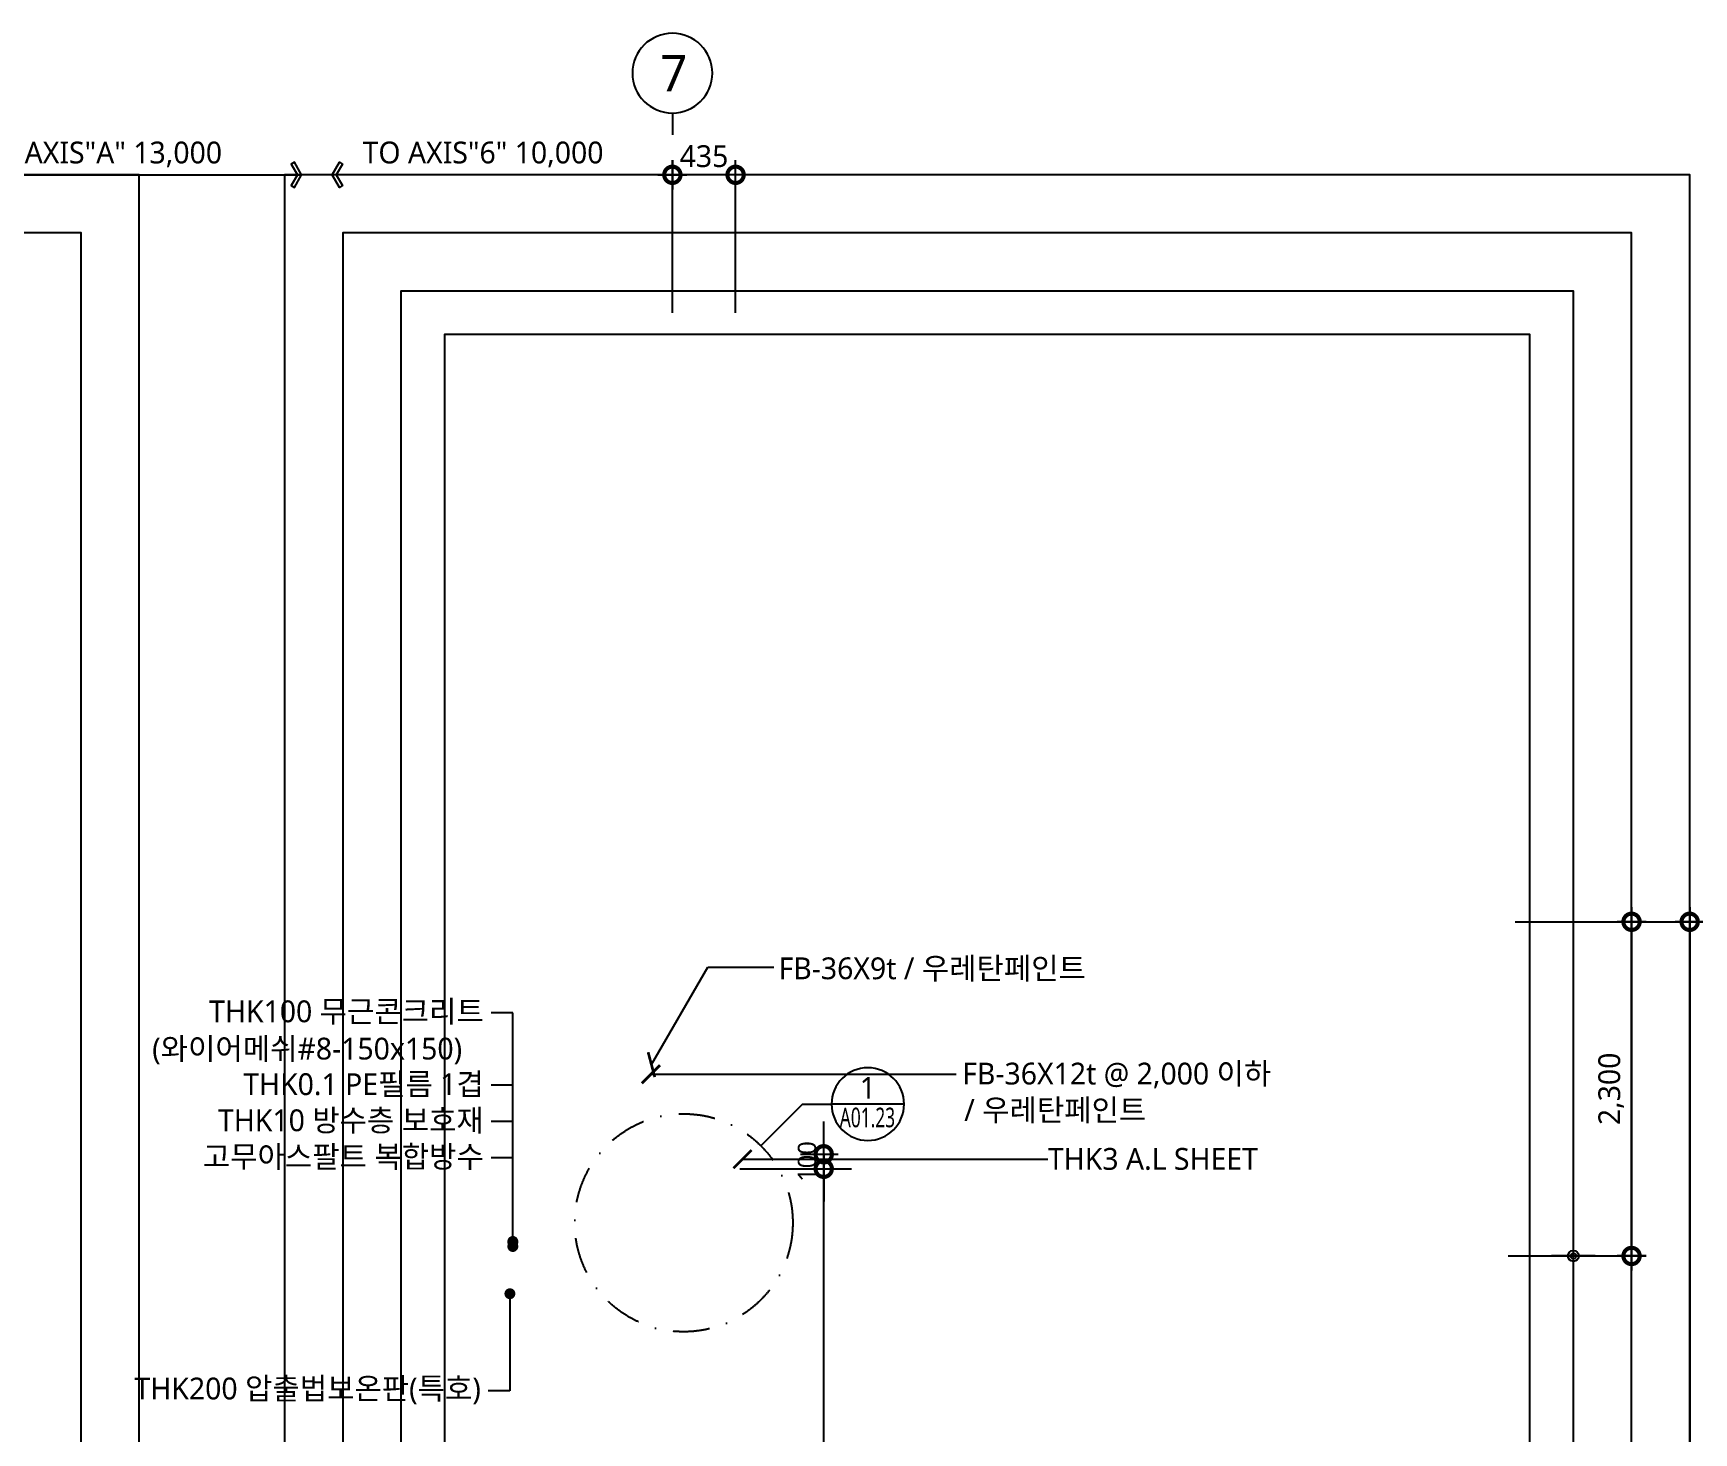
# Model space of a CAD drawing. Header units: millimetres. Extents: x 2568 to 292571, y 1285 to 27671.
# Drawn here: x 191599 to 203028, y 18038 to 27671 of the extents above; entities that cross this region are included whole.
import ezdxf
from ezdxf import colors
from ezdxf.entities.mleader import LeaderData, LeaderLine
from ezdxf.enums import TextEntityAlignment as Align
from ezdxf.math import Vec2, Vec3

# ---------------------------------------------------------------- set-up
doc = ezdxf.new("R2010")
doc.units = ezdxf.units.MM
doc.header["$LTSCALE"] = 200
doc.linetypes.add('DASHDOT-GAUN', pattern=[10, 5, -2.5, 0, -2.5])
doc.layers.get('DEFPOINTS').update_dxf_attribs({"color": 137})
for name, color, linetype in [('A-dim', 7, 'Continuous'), ('A-dims', 7, 'Continuous'), ('DIM', 7, 'Continuous'), ('DIM-2', 7, 'Continuous'), ('DIM-INT', 7, 'Continuous'), ('SYM', 6, 'Continuous'), ('TAG', 6, 'Continuous'), ('TEXT', 3, 'Continuous')]:
    doc.layers.add(name, color=color, linetype=linetype)
doc.layers.add('NOPLOT', color=191, linetype='Continuous', plot=False)
doc.styles.add('$0$스타일1', font='malgun.ttf')
doc.styles.add('ARIALB', font='malgun.ttf')
doc.styles.add('T1', font='malgun.ttf')
doc.styles.add('맑은고딕', font='malgun.ttf')
doc.styles.add('스타일1', font='malgun.ttf')
doc.dimstyles.new('CJA', dxfattribs={"dimscale": 300, "dimtxt": 2.7, "dimasz": 1, "dimexe": 2, "dimexo": 3, "dimgap": 1, "dimtad": 1, "dimdec": 0, "dimzin": 1, "dimdsep": 46, "dimlunit": 6, "dimtxsty": '$0$스타일1', "dimblk": 'CJDOT', "dimcen": 0.09, "dimdle": 1, "dimclrd": 256, "dimclre": 256, "dimclrt": 3, "dimadec": 0, "dimazin": 0, "dimtfac": 1, "dimtdec": 0, "dimtix": 1, "dimtmove": 2, "dimatfit": 3, "dimldrblk": 'CJDOT', "dimfxl": 1, "dimtolj": 1, "dimtzin": 1, "dimarcsym": 0})
doc.dimstyles.new('DIM-QD 1', dxfattribs={"dimtxt": 3, "dimasz": 1.5, "dimexe": 1, "dimexo": 0, "dimgap": 1, "dimtad": 1, "dimdec": 3, "dimdsep": 46, "dimlunit": 6, "dimtxsty": '스타일1', "dimblk1": 'ARCHTICK', "dimblk2": 'ARCHTICK', "dimsah": 1, "dimcen": 0, "dimclrd": 256, "dimclre": 256, "dimclrt": 3, "dimazin": 2, "dimtfac": 1, "dimtdec": 3, "dimtix": 1, "dimtmove": 2, "dimatfit": 3, "dimldrblk": 'ARCHTICK', "dimfxl": 1, "dimtolj": 1, "dimtzin": 0, "dimarcsym": 0})
doc.dimstyles.new('GAUN-50', dxfattribs={"dimscale": 50, "dimtxt": 3, "dimasz": 1, "dimexe": 2, "dimexo": 3, "dimgap": 1, "dimtad": 1, "dimdec": 0, "dimzin": 1, "dimdsep": 46, "dimlunit": 6, "dimtxsty": '스타일1', "dimblk": 'GAUN-DOT', "dimcen": -2, "dimdle": 2, "dimclrd": 256, "dimclre": 256, "dimclrt": 3, "dimadec": 0, "dimazin": 0, "dimtfac": 1, "dimtdec": 0, "dimtix": 1, "dimtmove": 2, "dimatfit": 3, "dimldrblk": 'DOTSMALL', "dimfxl": 1, "dimtolj": 1, "dimtzin": 1, "dimarcsym": 0})
doc.dimstyles.new('HDA-P(N100)', dxfattribs={"dimscale": 50, "dimtxt": 3, "dimasz": 1, "dimexe": 2, "dimexo": 2, "dimgap": 1, "dimtad": 1, "dimdec": 0, "dimzin": 1, "dimdsep": 46, "dimlunit": 6, "dimtxsty": 'T1', "dimblk": 'Z_DOT', "dimcen": 1, "dimclrd": 256, "dimclrt": 3, "dimadec": 0, "dimazin": 0, "dimtfac": 1, "dimtdec": 0, "dimtix": 1, "dimtmove": 2, "dimatfit": 3, "dimldrblk": 'DOT', "dimfxl": 1, "dimtolj": 1, "dimtzin": 1, "dimarcsym": 0})

# ---------------------------------------------------------------- blocks, each defined once
blk = doc.blocks.new('bu-v')
at = {"layer": 'TAG', "ltscale": 0.2}
blk.add_line((0, 2.999999999941792), (0, 0), dxfattribs=at)
blk.add_circle((0, 8.499999999941792), 5.5, dxfattribs=at)
at = {"layer": 'TAG', "color": 3, "style": 'ARIALB'}
blk.add_attdef('1', text='', height=5, dxfattribs=at).set_placement((0, 8.499999999941792), align=Align.MIDDLE_CENTER)
blk = doc.blocks.new('GAUN-DOT')
at = {"linetype": 'ByBlock'}
for p, q in [((2, -1.502202555303642e-16), (-2, 9.470910429910638e-17)), ((0, -2), (0, 2))]:
    blk.add_line(p, q, dxfattribs=at)
at = {"const_width": 2.25}
blk.add_lwpolyline([(0, 0.28125, 1), (0, -0.28125, 1)], format="xyb", close=True, dxfattribs=at)
blk = doc.blocks.new('*D78')
at = {"layer": 'DEFPOINTS', "color": 0, "transparency": 16777216}
for p in [(195998.2997819828, 26696.51722670086), (195998.2997819828, 25596.51722670135), (196433.2997819828, 25596.51722670135)]:
    blk.add_point(p, dxfattribs=at)
at = {"layer": 'DIM', "lineweight": -2, "transparency": 16777216}
for p, q in [((195998.2997819828, 25746.51722670135), (195998.2997819828, 26796.51722670086)), ((196433.2997819828, 25746.51722670135), (196433.2997819828, 26796.51722670086)), ((196383.2997819828, 26696.51722670086), (196048.2997819828, 26696.51722670086))]:
    blk.add_line(p, q, dxfattribs=at)
at = {"layer": 'DIM', "lineweight": -2, "transparency": 16777216, "xscale": 50, "yscale": 50, "zscale": 50, "rotation": 180}
blk.add_blockref('GAUN-DOT', (195998.2997819828, 26696.51722670086), dxfattribs=at)
at = {"layer": 'DIM', "lineweight": -2, "transparency": 16777216, "xscale": 50, "yscale": 50, "zscale": 50}
blk.add_blockref('GAUN-DOT', (196433.2997819828, 26696.51722670086), dxfattribs=at)
at = {"layer": 'DIM', "color": 3, "transparency": 16777216, "insert": (196215.7997819828, 26824.01382996172), "char_height": 150, "attachment_point": 5, "style": '스타일1'}
blk.add_mtext('\\A1;435', dxfattribs=at)
blk = doc.blocks.new('_DotSmall')
at = {"color": 0, "linetype": 'ByBlock', "const_width": 0.5}
blk.add_lwpolyline([(-0.0625, 0, 1), (0.0625, 0, 1)], format="xyb", close=True, dxfattribs=at)
blk = doc.blocks.new('*D90')
at = {"layer": 'A-dim', "lineweight": -2, "transparency": 16777216}
for p, q in [((201799.692772448, 21555.15300020288), (203099.692772449, 21555.15300020288)), ((202999.692772449, 21505.15300020288), (202999.692772449, 9305.153000202718)), ((201799.692772448, 9255.153000202718), (203099.692772449, 9255.153000202718))]:
    blk.add_line(p, q, dxfattribs=at)
at = {"layer": 'DEFPOINTS', "color": 0, "transparency": 16777216}
for p in [(201649.692772448, 21555.15300020288), (201649.692772448, 9255.153000202718), (202999.692772449, 9255.153000202718)]:
    blk.add_point(p, dxfattribs=at)
at = {"layer": 'A-dim', "lineweight": -2, "transparency": 16777216, "xscale": 50, "yscale": 50, "zscale": 50}
for p, rotation in [((202999.692772449, 21555.15300020288), 90), ((202999.692772449, 9255.153000202718), 270)]:
    blk.add_blockref('GAUN-DOT', p, dxfattribs=dict(at, rotation=rotation))
at = {"layer": 'A-dim', "color": 3, "transparency": 16777216, "insert": (202859.2036420141, 15405.15300020274), "char_height": 150, "attachment_point": 5, "rotation": 90, "style": '스타일1'}
blk.add_mtext('\\A1;12,300', dxfattribs=at)
blk = doc.blocks.new('*D93')
at = {"layer": 'A-dim', "lineweight": -2, "transparency": 16777216}
for p, q in [((201799.6927724471, 19255.15300020287), (202699.6927724479, 19255.15300020287)), ((202599.6927724479, 9305.153000202867), (202599.6927724479, 19205.15300020287)), ((201799.6927724471, 9255.153000202867), (202699.6927724479, 9255.153000202867))]:
    blk.add_line(p, q, dxfattribs=at)
at = {"layer": 'DEFPOINTS', "color": 0, "transparency": 16777216}
for p in [(201649.6927724471, 19255.15300020287), (202599.6927724479, 19255.15300020287), (201649.6927724471, 9255.153000202867)]:
    blk.add_point(p, dxfattribs=at)
at = {"layer": 'A-dim', "lineweight": -2, "transparency": 16777216, "xscale": 50, "yscale": 50, "zscale": 50}
for p, rotation in [((202599.6927724479, 19255.15300020287), 90), ((202599.6927724479, 9255.153000202867), 270)]:
    blk.add_blockref('GAUN-DOT', p, dxfattribs=dict(at, rotation=rotation))
at = {"layer": 'A-dim', "color": 3, "transparency": 16777216, "insert": (202459.2036420131, 14255.1530002029), "char_height": 150, "attachment_point": 5, "rotation": 90, "style": '스타일1'}
blk.add_mtext('\\A1;10,000', dxfattribs=at)
blk = doc.blocks.new('*D94')
at = {"layer": 'A-dim', "lineweight": -2, "transparency": 16777216}
for p, q in [((201799.6927724472, 21555.15300020288), (202699.6927724482, 21555.15300020288)), ((202599.6927724482, 21505.15300020288), (202599.6927724482, 19305.15300020288)), ((201799.6927724472, 19255.15300020288), (202699.6927724482, 19255.15300020288))]:
    blk.add_line(p, q, dxfattribs=at)
at = {"layer": 'DEFPOINTS', "color": 0, "transparency": 16777216}
for p in [(201649.6927724472, 21555.15300020288), (201649.6927724472, 19255.15300020288), (202599.6927724482, 19255.15300020288)]:
    blk.add_point(p, dxfattribs=at)
at = {"layer": 'A-dim', "lineweight": -2, "transparency": 16777216, "xscale": 50, "yscale": 50, "zscale": 50}
for p, rotation in [((202599.6927724482, 21555.15300020288), 90), ((202599.6927724482, 19255.15300020288), 270)]:
    blk.add_blockref('GAUN-DOT', p, dxfattribs=dict(at, rotation=rotation))
at = {"layer": 'A-dim', "color": 3, "transparency": 16777216, "insert": (202459.611250709, 20405.15300020282), "char_height": 150, "attachment_point": 5, "rotation": 90, "style": '스타일1'}
blk.add_mtext('\\A1;2,300', dxfattribs=at)
blk = doc.blocks.new('Z_DOT')
at = {"layer": 'A-dims', "color": 0}
for p, q in [((0, -3), (0, 3)), ((-3, 0), (3, 0))]:
    blk.add_line(p, q, dxfattribs=at)
for radius in [0.75, 0.375]:
    blk.add_circle((0, 0), radius, dxfattribs=at)
blk = doc.blocks.new('*D95')
at = {"layer": 'A-dim', "color": 0, "lineweight": -2, "transparency": 16777216}
for p, q in [((201749.6927724471, 19255.15300020287), (202299.6927724479, 19255.15300020287)), ((201749.6927724471, 14755.15300020286), (202299.6927724479, 14755.15300020286))]:
    blk.add_line(p, q, dxfattribs=at)
at = {"layer": 'A-dim', "lineweight": -2, "transparency": 16777216}
blk.add_line((202199.6927724479, 14805.15300020286), (202199.6927724479, 19205.15300020287), dxfattribs=at)
at = {"layer": 'DEFPOINTS', "color": 0, "transparency": 16777216}
for p in [(201649.6927724471, 19255.15300020287), (202199.6927724479, 19255.15300020287), (201649.6927724471, 14755.15300020286)]:
    blk.add_point(p, dxfattribs=at)
at = {"layer": 'A-dim', "lineweight": -2, "transparency": 16777216, "xscale": 50, "yscale": 50, "zscale": 50}
for p, rotation in [((202199.6927724479, 19255.15300020287), 90), ((202199.6927724479, 14755.15300020286), 270)]:
    blk.add_blockref('Z_DOT', p, dxfattribs=dict(at, rotation=rotation))
at = {"layer": 'A-dim', "color": 3, "transparency": 16777216, "insert": (202059.5495255175, 17005.1530002029), "char_height": 150, "attachment_point": 5, "rotation": 90, "style": 'T1'}
blk.add_mtext('\\A1;4,500', dxfattribs=at)
blk = doc.blocks.new('_DOT')
at = {"color": 0, "linetype": 'ByBlock'}
blk.add_line((-0.5, 0), (-1, 0), dxfattribs=at)
at = {"color": 0, "linetype": 'ByBlock', "const_width": 0.5}
blk.add_lwpolyline([(-0.25, 0, 1), (0.25, 0, 1)], format="xyb", close=True, dxfattribs=at)
blk = doc.blocks.new('*D318')
at = {"layer": 'DEFPOINTS', "color": 0, "transparency": 16777216}
for p in [(196731.0028314684, 19855.15300020163), (197039.7815959143, 19855.15300020163), (196731.0028314684, 13955.15300020302)]:
    blk.add_point(p, dxfattribs=at)
at = {"layer": 'DIM-INT', "color": 7, "lineweight": -2, "transparency": 16777216}
for p, q in [((197039.7815959143, 13855.15300020302), (197039.7815959143, 19955.15300020163)), ((196881.0028314684, 19855.15300020163), (197139.7815959143, 19855.15300020163)), ((196881.0028314684, 13955.15300020302), (197139.7815959143, 13955.15300020302))]:
    blk.add_line(p, q, dxfattribs=at)
at = {"layer": 'DIM-INT', "color": 7, "lineweight": -2, "transparency": 16777216, "xscale": 225, "yscale": 225, "zscale": 225}
for p, rotation in [((197039.7815959143, 19855.15300020163), 90), ((197039.7815959143, 13955.15300020302), 270)]:
    blk.add_blockref('_DotSmall', p, dxfattribs=dict(at, rotation=rotation))
at = {"layer": 'DIM-INT', "color": 3, "transparency": 16777216, "insert": (196914.7136611316, 16905.15300020227), "char_height": 125, "attachment_point": 5, "rotation": 90, "style": '스타일1'}
blk.add_mtext('\\A1;5,900', dxfattribs=at)
blk = doc.blocks.new('CJDOT')
blk.add_line((-2, -2.7e-15), (2, 2.7e-15))
at = {"const_width": 0.5}
blk.add_lwpolyline([(-0.25, 0, 1), (0.25, 0, 1)], format="xyb", close=True, dxfattribs=at)
blk = doc.blocks.new('*D319')
at = {"layer": 'DEFPOINTS', "color": 0, "transparency": 16777216}
for p in [(196731.0028314684, 19955.15300020202), (196731.0028314684, 19855.15300020163), (197039.781595914, 19855.15300020163)]:
    blk.add_point(p, dxfattribs=at)
at = {"layer": 'DIM-INT', "color": 7, "lineweight": -2, "transparency": 16777216}
for p, q in [((197039.781595914, 19955.15300020202), (197039.781595914, 20180.15300020202)), ((196881.0028314684, 19955.15300020202), (197139.781595914, 19955.15300020202)), ((197039.781595914, 19955.15300020202), (197039.781595914, 19855.15300020163)), ((196881.0028314684, 19855.15300020163), (197139.781595914, 19855.15300020163)), ((197039.781595914, 19855.15300020163), (197039.781595914, 19630.15300020163))]:
    blk.add_line(p, q, dxfattribs=at)
at = {"layer": 'DIM-INT', "color": 7, "lineweight": -2, "transparency": 16777216, "xscale": 225, "yscale": 225, "zscale": 225}
for p, rotation in [((197039.781595914, 19955.15300020202), 270), ((197039.781595914, 19855.15300020163), 90)]:
    blk.add_blockref('_DotSmall', p, dxfattribs=dict(at, rotation=rotation))
at = {"layer": 'DIM-INT', "color": 3, "transparency": 16777216, "insert": (196924.8614192836, 19905.15300020177), "char_height": 125, "attachment_point": 5, "rotation": 90, "style": '스타일1'}
blk.add_mtext('\\A1;100', dxfattribs=at)
blk = doc.blocks.new('DET1')
at = {"layer": 'SYM', "color": 6}
blk.add_line((9.095e-13, 2.84e-14), (10.00000000000091, 2.84e-14), dxfattribs=at)
blk.add_circle((5.000000000000909, 2.84e-14), 5, dxfattribs=at)
at = {"layer": 'SYM', "color": 3, "style": '스타일1'}
blk.add_attdef('1', text='', height=3, dxfattribs=at).set_placement((5.000000000000909, 2.250000000000028), align=Align.MIDDLE)
at = {"layer": 'SYM', "color": 3, "style": '스타일1', "width": 0.840710170793311}
blk.add_attdef('A2.01', text='', height=2.7, dxfattribs=at).set_placement((1.244382502233065, -3.190030266716318), (9.232271394023314, -3.190030266716318), align=Align.FIT)
blk = doc.blocks.new('_ARCHTICK')
at = {"color": 0, "linetype": 'ByBlock', "const_width": 0.15}
blk.add_lwpolyline([(-0.5, -0.5), (0.5, 0.5)], dxfattribs=at)

msp = doc.modelspace()

# ---------------------------------------------------------------- linework, layer by layer
at = {"layer": 'A-dim', "ltscale": 30}
for points in [[(191027.8214529075, 26696.51722670414), (193446.356945249, 26696.51722670215), (193396.3569452499, 26783.11976708055), (193374.7063101546, 26770.61976708006), (193417.4894317898, 26696.51722670215), (193374.7063101546, 26622.41468632416), (193396.3569452499, 26609.91468632375), (193446.356945249, 26696.51722670215)], [(195998.2997819828, 26696.51722670285), (193656.134623088, 26696.51722670086), (193706.1346230871, 26783.11976707926), (193727.7852581824, 26770.61976707877), (193685.0021365471, 26696.51722670086), (193727.7852581824, 26622.41468632287), (193706.1346230871, 26609.91468632246), (193656.134623088, 26696.51722670086)]]:
    msp.add_lwpolyline(points, dxfattribs=at)
at = {"layer": 'DIM-2'}
msp.add_line((196463.2997819828, 19855.15300020162), (197230, 19855.15300020162), dxfattribs=at)
at = {"layer": 'NOPLOT'}
for points in [[(172895.594887436, 2455.153000202798), (192328.9786609594, 2455.153000202798), (192328.9786609594, 26696.51722670135), (172895.594887436, 26696.51722670135)], [(193328.9786609594, 2455.153000202787), (202999.6927724487, 2455.153000202787), (202999.6927724487, 26696.51722670134), (193328.9786609594, 26696.51722670135)], [(173295.594887436, 2855.153000202798), (191928.9786609594, 2855.153000202798), (191928.9786609594, 26296.51722670135), (173295.594887436, 26296.51722670135)], [(193728.9786609594, 2855.153000202787), (202599.6927724487, 2855.153000202787), (202599.6927724487, 26296.51722670134), (193728.9786609594, 26296.51722670135)], [(194128.9786609594, 3255.153000202787), (202199.6927724487, 3255.153000202787), (202199.6927724487, 25896.51722670134), (194128.9786609594, 25896.51722670135)], [(194428.9786609594, 3555.153000202787), (201899.6927724487, 3555.153000202787), (201899.6927724487, 25596.51722670134), (194428.9786609594, 25596.51722670135)]]:
    msp.add_lwpolyline(points, close=True, dxfattribs=at)
at = {"layer": 'SYM', "color": 6}
msp.add_lwpolyline([(196606.8219989206, 20013.70989350354), (196893.4389512405, 20300.44266463685), (197093.4389512405, 20300.44266463685)], dxfattribs=at)
at = {"layer": 'SYM', "color": 3, "linetype": 'DASHDOT-GAUN', "ltscale": 0.25}
msp.add_circle((196076.4919130307, 19483.37980761359), 750, dxfattribs=at)

# ---------------------------------------------------------------- block references
ref = msp.add_blockref('DET1', (197593.4389512405, 20300.44266463685), dxfattribs=dict(xscale=-50, yscale=50, zscale=50))
ref.add_attrib('A2.01', 'A01.23', dxfattribs={"layer": 'SYM', "color": 3, "height": 135, "style": '스타일1', "width": 0.658497629487242}).set_placement((197150.2664216977, 20140.94115130472), (197531.2198261262, 20140.94115130472), align=Align.FIT)
ref.add_attrib('1', '1', dxfattribs={"layer": 'SYM', "color": 3, "height": 150, "style": '스타일1'}).set_placement((197343.4389512405, 20412.94266463685), align=Align.MIDDLE)
at = {"layer": 'TAG'}
ref = msp.add_blockref('bu-v', (195998.2997819828, 26971.1912994236), dxfattribs=dict(at, xscale=-50.00000000000169, yscale=50.00000000000169, zscale=50.00000000000169))
ref.add_attrib('1', '7', dxfattribs={"color": 3, "height": 250, "style": '맑은고딕'}).set_placement((196006.7916298089, 27396.19129942174), align=Align.MIDDLE_CENTER)

# ---------------------------------------------------------------- texts
at = {"layer": 'A-dim', "color": 3, "style": 'T1'}
for s, p in [('TO AXIS"A" 13,000', (191227.9418695497, 26775.07914414644)), ('TO AXIS"6" 10,000', (193866.1690126508, 26775.07914414514))]:
    msp.add_text(s, height=150, dxfattribs=at).set_placement(p)
at = {"layer": 'TEXT', "color": 3, "style": '스타일1'}
for s, p in [('FB-36X9t / 우레탄페인트', (196728.8680118866, 21234.96934007804, -1.918828000000794e-09)), ('FB-36X12t @ 2,000 이하', (197992.8022049896, 20510.48928257279)), ('/ 우레탄페인트', (198006.7691221783, 20259.97582385849))]:
    msp.add_text(s, height=150, dxfattribs=at).set_placement(p, align=Align.MIDDLE_LEFT)
for s, p in [('(와이어메쉬#8-150x150)', (192418.1041227655, 20607.22850590571)), ('THK3 A.L SHEET', (198582.868366687, 19848.40320136034, 1.918249372300126e-09))]:
    msp.add_text(s, height=150.0000001287956, dxfattribs=at).set_placement(p)

# ---------------------------------------------------------------- dimensions: what is measured, and where the dimension line sits
at = {"layer": 'A-dim'}
for base, p1, p2, angle, dimstyle, picture, middle in [((202999.692772449, 9255.153000202718), (201649.6927724479, 21555.15300020287), (201649.6927724479, 9255.153000202714), 270, 'GAUN-50', '*D90', (202859.2036420141, 15405.15300020274)), ((202599.6927724482, 19255.15300020288), (201649.6927724471, 21555.15300020287), (201649.6927724471, 19255.15300020287), 270, 'GAUN-50', '*D94', (202459.611250709, 20405.15300020282)), ((202199.6927724479, 19255.15300020287), (201649.6927724471, 14755.15300020286), (201649.6927724471, 19255.15300020287), 90, 'HDA-P(N100)', '*D95', (202059.5495255175, 17005.1530002029)), ((202599.6927724479, 19255.15300020287), (201649.6927724471, 9255.153000202867), (201649.6927724471, 19255.15300020287), 90, 'GAUN-50', '*D93', (202459.2036420131, 14255.1530002029))]:
    dim = msp.add_linear_dim(base=base, p1=p1, p2=p2, angle=angle, dimstyle=dimstyle, dxfattribs=at)
    dim.commit()
    dim.dimension.update_dxf_attribs({"geometry": picture, "text_midpoint": middle})
at = {"layer": 'DIM'}
dim = msp.add_linear_dim(base=(195998.2997819828, 26696.51722670086), p1=(196433.2997819828, 25596.51722670135), p2=(195998.2997819828, 25596.51722670135), angle=180, dimstyle='GAUN-50', dxfattribs=at)
dim.commit()
dim.dimension.update_dxf_attribs({"geometry": '*D78', "text_midpoint": (196215.7997819828, 26824.01382996172)})
at = {"layer": 'DIM-INT'}
for base, p1, angle, picture, middle in [((197039.781595914, 19855.15300020163), (196731.0028314682, 19955.15300020202), 270, '*D319', (196924.8614192836, 19905.15300020177)), ((197039.7815959143, 19855.15300020163), (196731.0028314682, 13955.15300020301), 90, '*D318', (196914.7136611316, 16905.15300020227))]:
    dim = msp.add_linear_dim(base=base, p1=p1, p2=(196731.0028314683, 19855.15300020162), angle=angle, dimstyle='CJA', override={"dimscale": 50, "dimtxt": 2.5, "dimasz": 4.5, "dimtxsty": '스타일1', "dimblk1": 'DotSmall', "dimblk2": 'DotSmall', "dimsah": 1, "dimdle": 2, "dimclrd": 7, "dimclre": 7}, dxfattribs=at)
    dim.commit()
    dim.dimension.update_dxf_attribs({"geometry": picture, "text_midpoint": middle})

# ---------------------------------------------------------------- leaders
at = {"layer": 'TAG', "color": 3}
for points in [[(195854.1460589847, 20571.98872854488), (196241.2547478018, 21242.48064562764), (196695.5319715994, 21242.48064562764)], [(195849.9149561627, 20505.63623979999, 1.918249372300126e-09), (197951.8649206159, 20505.63623980046, 1.918249372300126e-09)], [(196480.9184022338, 19921.78734639796, 1.918249372300126e-09), (198582.868366687, 19921.78734639843, 1.918249372300126e-09)]]:
    msp.add_leader(points, dimstyle='DIM-QD 1', override={"dimscale": 50, "dimasz": 2.5, "dimtad": 0, "dimclrd": 6}, dxfattribs=at)
ml = msp.add_multileader_mtext('Standard', dxfattribs=at)
ml.set_content('THK100 무근콘크리트', color=3, style='맑은고딕')
ml.set_leader_properties(color=6)
ml.set_arrow_properties(name='DOT')
ml.build(insert=Vec2(0, 0))
ml.multileader.update_dxf_attribs({"dogleg_length": 3, "arrow_head_size": 75})
ctx = ml.context
ctx.base_point, ctx.char_height, ctx.arrow_head_size, ctx.landing_gap_size, ctx.plane_origin = Vec3(192611.3451086957, 20929.63528501143), 150, 75, 50, Vec3(195766.0254038172, 19496.5602677434)
ctx.text_align_type = 2
notes = []
notes.append((ctx, [(0, (1, 1, 0), (194900, 20929.63528501143), (-1, 0), 150, [(0, [(194900, 19355.15300020294)], 0, [])])]))
ctx.mtext.insert, ctx.mtext.width, ctx.mtext.alignment, ctx.mtext.flow_direction = Vec3(194700, 21013.80648066361), 3010.61610835392, 3, 5
ml = msp.add_multileader_mtext('Standard', dxfattribs=at)
ml.set_content('THK0.1 PE필름 1겹', color=3, style='맑은고딕')
ml.set_leader_properties(color=6)
ml.set_arrow_properties(name='DOT')
ml.build(insert=Vec2(0, 0))
ml.multileader.update_dxf_attribs({"dogleg_length": 3, "arrow_head_size": 75})
ctx = ml.context
ctx.base_point, ctx.char_height, ctx.arrow_head_size, ctx.landing_gap_size, ctx.plane_origin = Vec3(192910.3260869565, 20429.63528501143), 150, 75, 50, Vec3(195766.0254038172, 19496.5602677434)
ctx.text_align_type = 2
notes.append((ctx, [(0, (1, 1, 0), (194900, 20429.63528501143), (-1, 0), 150, [(0, [(194900, 19349.6352850117)], 0, [])])]))
ctx.mtext.insert, ctx.mtext.width, ctx.mtext.alignment, ctx.mtext.flow_direction = Vec3(194700, 20512.48175240274), 3010.61610835392, 3, 5
ml = msp.add_multileader_mtext('Standard', dxfattribs=at)
ml.set_content('THK10 방수층 보호재', color=3, style='맑은고딕')
ml.set_leader_properties(color=6)
ml.set_arrow_properties(name='DOT')
ml.build(insert=Vec2(0, 0))
ml.multileader.update_dxf_attribs({"dogleg_length": 3, "arrow_head_size": 75})
ctx = ml.context
ctx.base_point, ctx.char_height, ctx.arrow_head_size, ctx.landing_gap_size, ctx.plane_origin = Vec3(192667.9008152174, 20179.63528501143), 150, 75, 50, Vec3(195766.0254038172, 19246.5602677434)
ctx.text_align_type = 2
notes.append((ctx, [(0, (1, 1, 0), (194900, 20179.63528501143), (-1, 0), 150, [(0, [(194900, 19349.6352850117)], 0, [])])]))
ctx.mtext.insert, ctx.mtext.width, ctx.mtext.alignment, ctx.mtext.flow_direction = Vec3(194700, 20263.80648066361), 3010.61610835392, 3, 5
ml = msp.add_multileader_mtext('Standard', dxfattribs=at)
ml.set_content('고무아스팔트 복합방수', color=3, style='맑은고딕')
ml.set_leader_properties(color=6)
ml.set_arrow_properties(name='DOT')
ml.build(insert=Vec2(0, 0))
ml.multileader.update_dxf_attribs({"dogleg_length": 3, "arrow_head_size": 75})
ctx = ml.context
ctx.base_point, ctx.char_height, ctx.arrow_head_size, ctx.landing_gap_size, ctx.plane_origin = Vec3(192515.9646739131, 19929.63528501143), 150, 75, 50, Vec3(195766.0254038172, 18746.5602677434)
ctx.text_align_type = 2
notes.append((ctx, [(0, (1, 1, 0), (194900, 19929.63528501143), (-1, 0), 150, [(0, [(194900, 19320.3329430965)], 0, [])])]))
ctx.mtext.insert, ctx.mtext.width, ctx.mtext.alignment, ctx.mtext.flow_direction = Vec3(194700, 20013.80648066361), 3010.61610835392, 3, 5
ml = msp.add_multileader_mtext('Standard', dxfattribs=at)
ml.set_content('THK200 압출법보온판(특호)', color=3, style='맑은고딕')
ml.set_leader_properties(color=6)
ml.set_arrow_properties(name='DOT')
ml.build(insert=Vec2(0, 0))
ml.multileader.update_dxf_attribs({"dogleg_length": 3, "arrow_head_size": 75})
ctx = ml.context
ctx.base_point, ctx.char_height, ctx.arrow_head_size, ctx.landing_gap_size, ctx.plane_origin = Vec3(192047.5951086956, 18325.85065828983), 150, 75, 50, Vec3(195746.0254038172, 20368.92567555786)
ctx.text_align_type = 2
notes.append((ctx, [(0, (1, 1, 0), (194880, 18325.85065828983), (-1, 0), 150, [(0, [(194880, 18995.15300020476)], 0, [])])]))
ctx.mtext.insert, ctx.mtext.width, ctx.mtext.alignment, ctx.mtext.flow_direction = Vec3(194680, 18417.86832133331), 3010.61610835392, 3, 5
for ctx, leaders in notes:
    for number, flags, end, landing, length, lines in leaders:
        leader = LeaderData()
        leader.index, (leader.has_last_leader_line, leader.has_dogleg_vector, leader.attachment_direction) = number, flags
        leader.last_leader_point, leader.dogleg_vector, leader.dogleg_length = Vec3(end), Vec3(landing), length
        for number, points, colour, breaks in lines:
            line = LeaderLine()
            line.index, line.vertices, line.color, line.breaks = number, Vec3.list(points), colors.encode_raw_color(colour), breaks
            leader.lines.append(line)
        ctx.leaders.append(leader)

doc.saveas('drawing.dxf')
